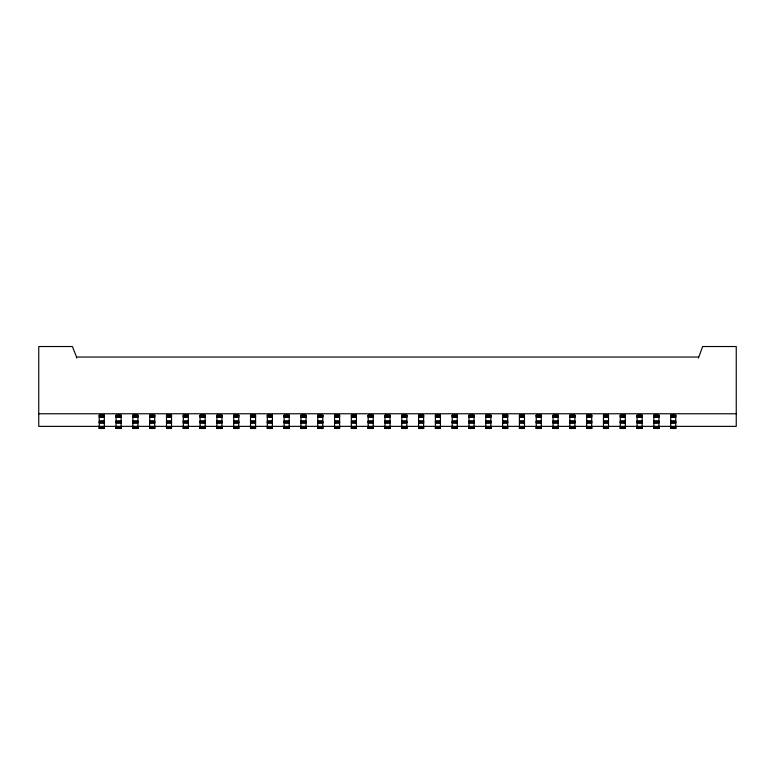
<?xml version="1.0" encoding="UTF-8"?>
<svg xmlns="http://www.w3.org/2000/svg" width="775" height="775" viewBox="0 0 775 775"><rect width="100%" height="100%" fill="white"/><g stroke="black" fill="none" stroke-linecap="round" stroke-linejoin="round"><path stroke-width="1.16" d="M698.43 358.089L702.634 346.532L736.25 346.532L736.25 426.366L620.281 426.366M154.719 426.366L38.75 426.366L38.75 346.532L72.366 346.532L76.57 357.033L698.43 357.033M38.75 413.763L736.25 413.763M99.258 415.235L104.296 415.216M116.066 415.216L121.103 415.303M132.874 415.235L137.911 415.303M149.682 415.303L154.719 415.216M166.489 415.216L171.527 415.303M183.287 415.216L188.335 415.303M200.095 415.303L205.142 415.216M216.903 415.216L221.95 415.303M233.711 415.235L238.758 415.303M250.519 415.216L255.566 415.303M267.327 415.216L272.374 415.235M284.134 415.303L289.182 415.235M300.942 415.235L305.989 415.216M317.75 415.303L322.787 415.216M334.558 415.303L339.595 415.235M351.366 415.235L356.403 415.235M368.173 415.235L373.211 415.216M384.981 415.303L390.019 415.216M401.789 415.235L406.827 415.235M418.597 415.235L423.634 415.303M435.405 415.216L440.442 415.235M452.213 415.235L457.25 415.216M469.011 415.303L474.058 415.235M485.818 415.216L490.866 415.235M502.626 415.235L507.673 415.216M519.434 415.216L524.481 415.235M536.242 415.303L541.289 415.235M553.05 415.303L558.097 415.216M569.857 415.235L574.905 415.303M586.665 415.235L591.712 415.235M603.473 415.235L608.511 415.303M620.281 415.216L625.318 415.235M637.089 415.235L642.126 415.303M653.897 415.235L658.934 415.216M670.704 415.303L675.742 415.235M99.258 415.516L104.296 415.516M116.066 415.516L121.103 415.516M132.874 415.516L137.911 415.516M149.682 415.516L154.719 415.516M166.489 415.516L171.527 415.516M183.287 415.516L188.335 415.516M200.095 415.516L205.142 415.516M216.903 415.516L221.95 415.516M233.711 415.516L238.758 415.516M250.519 415.516L255.566 415.516M267.327 415.516L272.374 415.516M284.134 415.516L289.182 415.516M300.942 415.516L305.989 415.516M317.75 415.516L322.787 415.516M334.558 415.516L339.595 415.516M351.366 415.516L356.403 415.516M368.173 415.516L373.211 415.516M384.981 415.516L390.019 415.516M401.789 415.516L406.827 415.516M418.597 415.516L423.634 415.516M435.405 415.516L440.442 415.516M452.213 415.516L457.25 415.516M469.011 415.516L474.058 415.516M485.818 415.516L490.866 415.516M502.626 415.516L507.673 415.516M519.434 415.516L524.481 415.516M536.242 415.516L541.289 415.516M553.05 415.516L558.097 415.516M569.857 415.516L574.905 415.516M586.665 415.516L591.712 415.516M603.473 415.516L608.511 415.516M620.281 415.516L625.318 415.516M637.089 415.516L642.126 415.516M653.897 415.516L658.934 415.516M670.704 415.516L675.742 415.516M99.258 415.846L104.296 415.846M116.066 415.846L121.103 415.846M132.874 415.846L137.911 415.846M149.682 415.846L154.719 415.846M166.489 415.846L171.527 415.846M183.287 415.846L188.335 415.846M200.095 415.846L205.142 415.846M216.903 415.846L221.95 415.846M233.711 415.846L238.758 415.846M250.519 415.846L255.566 415.846M267.327 415.846L272.374 415.846M284.134 415.846L289.182 415.846M300.942 415.846L305.989 415.846M317.75 415.846L322.787 415.846M334.558 415.846L339.595 415.846M351.366 415.846L356.403 415.846M368.173 415.846L373.211 415.846M384.981 415.846L390.019 415.846M401.789 415.846L406.827 415.846M418.597 415.846L423.634 415.846M435.405 415.846L440.442 415.846M452.213 415.846L457.25 415.846M469.011 415.846L474.058 415.846M485.818 415.846L490.866 415.846M502.626 415.846L507.673 415.846M519.434 415.846L524.481 415.846M536.242 415.846L541.289 415.846M553.05 415.846L558.097 415.846M569.857 415.846L574.905 415.846M586.665 415.846L591.712 415.846M603.473 415.846L608.511 415.846M620.281 415.846L625.318 415.846M637.089 415.846L642.126 415.846M653.897 415.846L658.934 415.846M670.704 415.846L675.742 415.846M99.258 416.282L104.296 416.282M116.066 416.282L121.103 416.282M132.874 416.282L137.911 416.282M149.682 416.282L154.719 416.282M166.489 416.282L171.527 416.282M183.287 416.282L188.335 416.282M200.095 416.282L205.142 416.282M216.903 416.282L221.95 416.282M233.711 416.282L238.758 416.282M250.519 416.282L255.566 416.282M267.327 416.282L272.374 416.282M284.134 416.282L289.182 416.282M300.942 416.282L305.989 416.282M317.75 416.282L322.787 416.282M334.558 416.282L339.595 416.282M351.366 416.282L356.403 416.282M368.173 416.282L373.211 416.282M384.981 416.282L390.019 416.282M401.789 416.282L406.827 416.282M418.597 416.282L423.634 416.282M435.405 416.282L440.442 416.282M452.213 416.282L457.25 416.282M469.011 416.282L474.058 416.282M485.818 416.282L490.866 416.282M502.626 416.282L507.673 416.282M519.434 416.282L524.481 416.282M536.242 416.282L541.289 416.282M553.05 416.282L558.097 416.282M569.857 416.282L574.905 416.282M586.665 416.282L591.712 416.282M603.473 416.282L608.511 416.282M620.281 416.282L625.318 416.282M637.089 416.282L642.126 416.282M653.897 416.282L658.934 416.282M670.704 416.282L675.742 416.282M99.258 416.785L104.296 416.785M116.066 416.785L121.103 416.785M132.874 416.785L137.911 416.785M149.682 416.785L154.719 416.785M166.489 416.785L171.527 416.785M183.287 416.785L188.335 416.785M200.095 416.785L205.142 416.785M216.903 416.785L221.95 416.785M233.711 416.785L238.758 416.785M250.519 416.785L255.566 416.785M267.327 416.785L272.374 416.785M284.134 416.785L289.182 416.785M300.942 416.785L305.989 416.785M317.75 416.785L322.787 416.785M334.558 416.785L339.595 416.785M351.366 416.785L356.403 416.785M368.173 416.785L373.211 416.785M384.981 416.785L390.019 416.785M401.789 416.785L406.827 416.785M418.597 416.785L423.634 416.785M435.405 416.785L440.442 416.785M452.213 416.785L457.25 416.785M469.011 416.785L474.058 416.785M485.818 416.785L490.866 416.785M502.626 416.785L507.673 416.785M519.434 416.785L524.481 416.785M536.242 416.785L541.289 416.785M553.05 416.785L558.097 416.785M569.857 416.785L574.905 416.785M586.665 416.785L591.712 416.785M603.473 416.785L608.511 416.785M620.281 416.785L625.318 416.785M637.089 416.785L642.126 416.785M653.897 416.785L658.934 416.785M670.704 416.785L675.742 416.785M99.258 417.338L104.296 417.338M116.066 417.338L121.103 417.338M132.874 417.338L137.911 417.338M149.682 417.338L154.719 417.338M166.489 417.338L171.527 417.338M183.287 417.338L188.335 417.338M200.095 417.338L205.142 417.338M216.903 417.338L221.95 417.338M233.711 417.338L238.758 417.338M250.519 417.338L255.566 417.338M267.327 417.338L272.374 417.338M284.134 417.338L289.182 417.338M300.942 417.338L305.989 417.338M317.75 417.338L322.787 417.338M334.558 417.338L339.595 417.338M351.366 417.338L356.403 417.338M368.173 417.338L373.211 417.338M384.981 417.338L390.019 417.338M401.789 417.338L406.827 417.338M418.597 417.338L423.634 417.338M435.405 417.338L440.442 417.338M452.213 417.338L457.25 417.338M469.011 417.338L474.058 417.338M485.818 417.338L490.866 417.338M502.626 417.338L507.673 417.338M519.434 417.338L524.481 417.338M536.242 417.338L541.289 417.338M553.05 417.338L558.097 417.338M569.857 417.338L574.905 417.338M586.665 417.338L591.712 417.338M603.473 417.338L608.511 417.338M620.281 417.338L625.318 417.338M637.089 417.338L642.126 417.338M653.897 417.338L658.934 417.338M670.704 417.338L675.742 417.338M99.258 420.903L104.296 420.903M116.066 420.903L121.103 420.903M132.874 420.903L137.911 420.903M149.682 420.903L154.719 420.903M166.489 420.903L171.527 420.903M183.287 420.903L188.335 420.903M200.095 420.903L205.142 420.903M216.903 420.903L221.95 420.903M233.711 420.903L238.758 420.903M250.519 420.903L255.566 420.903M267.327 420.903L272.374 420.903M284.134 420.903L289.182 420.903M300.942 420.903L305.989 420.903M317.75 420.903L322.787 420.903M334.558 420.903L339.595 420.903M351.366 420.903L356.403 420.903M368.173 420.903L373.211 420.903M384.981 420.903L390.019 420.903M401.789 420.903L406.827 420.903M418.597 420.903L423.634 420.903M435.405 420.903L440.442 420.903M452.213 420.903L457.25 420.903M469.011 420.903L474.058 420.903M485.818 420.903L490.866 420.903M502.626 420.903L507.673 420.903M519.434 420.903L524.481 420.903M536.242 420.903L541.289 420.903M553.05 420.903L558.097 420.903M569.857 420.903L574.905 420.903M586.665 420.903L591.712 420.903M603.473 420.903L608.511 420.903M620.281 420.903L625.318 420.903M637.089 420.903L642.126 420.903M653.897 420.903L658.934 420.903M670.704 420.903L675.742 420.903M99.258 421.445L104.296 421.445M116.066 421.445L121.103 421.445M132.874 421.445L137.911 421.445M149.682 421.445L154.719 421.445M166.489 421.445L171.527 421.445M183.287 421.445L188.335 421.445M200.095 421.445L205.142 421.445M216.903 421.445L221.95 421.445M233.711 421.445L238.758 421.445M250.519 421.445L255.566 421.445M267.327 421.445L272.374 421.445M284.134 421.445L289.182 421.445M300.942 421.445L305.989 421.445M317.75 421.445L322.787 421.445M334.558 421.445L339.595 421.445M351.366 421.445L356.403 421.445M368.173 421.445L373.211 421.445M384.981 421.445L390.019 421.445M401.789 421.445L406.827 421.445M418.597 421.445L423.634 421.445M435.405 421.445L440.442 421.445M452.213 421.445L457.25 421.445M469.011 421.445L474.058 421.445M485.818 421.445L490.866 421.445M502.626 421.445L507.673 421.445M519.434 421.445L524.481 421.445M536.242 421.445L541.289 421.445M553.05 421.445L558.097 421.445M569.857 421.445L574.905 421.445M586.665 421.445L591.712 421.445M603.473 421.445L608.511 421.445M620.281 421.445L625.318 421.445M637.089 421.445L642.126 421.445M653.897 421.445L658.934 421.445M670.704 421.445L675.742 421.445M99.258 421.958L104.296 421.958M116.066 421.958L121.103 421.958M132.874 421.958L137.911 421.958M149.682 421.958L154.719 421.958M166.489 421.958L171.527 421.958M183.287 421.958L188.335 421.958M200.095 421.958L205.142 421.958M216.903 421.958L221.95 421.958M233.711 421.958L238.758 421.958M250.519 421.958L255.566 421.958M267.327 421.958L272.374 421.958M284.134 421.958L289.182 421.958M300.942 421.958L305.989 421.958M317.75 421.958L322.787 421.958M334.558 421.958L339.595 421.958M351.366 421.958L356.403 421.958M368.173 421.958L373.211 421.958M384.981 421.958L390.019 421.958M401.789 421.958L406.827 421.958M418.597 421.958L423.634 421.958M435.405 421.958L440.442 421.958M452.213 421.958L457.25 421.958M469.011 421.958L474.058 421.958M485.818 421.958L490.866 421.958M502.626 421.958L507.673 421.958M519.434 421.958L524.481 421.958M536.242 421.958L541.289 421.958M553.05 421.958L558.097 421.958M569.857 421.958L574.905 421.958M586.665 421.958L591.712 421.958M603.473 421.958L608.511 421.958M620.281 421.958L625.318 421.958M637.089 421.958L642.126 421.958M653.897 421.958L658.934 421.958M670.704 421.958L675.742 421.958M99.258 422.394L104.296 422.394M116.066 422.394L121.103 422.394M132.874 422.394L137.911 422.394M149.682 422.394L154.719 422.394M166.489 422.394L171.527 422.394M183.287 422.394L188.335 422.394M200.095 422.394L205.142 422.394M216.903 422.394L221.95 422.394M233.711 422.394L238.758 422.394M250.519 422.394L255.566 422.394M267.327 422.394L272.374 422.394M284.134 422.394L289.182 422.394M300.942 422.394L305.989 422.394M317.75 422.394L322.787 422.394M334.558 422.394L339.595 422.394M351.366 422.394L356.403 422.394M368.173 422.394L373.211 422.394M384.981 422.394L390.019 422.394M401.789 422.394L406.827 422.394M418.597 422.394L423.634 422.394M435.405 422.394L440.442 422.394M452.213 422.394L457.25 422.394M469.011 422.394L474.058 422.394M485.818 422.394L490.866 422.394M502.626 422.394L507.673 422.394M519.434 422.394L524.481 422.394M536.242 422.394L541.289 422.394M553.05 422.394L558.097 422.394M569.857 422.394L574.905 422.394M586.665 422.394L591.712 422.394M603.473 422.394L608.511 422.394M620.281 422.394L625.318 422.394M637.089 422.394L642.126 422.394M653.897 422.394L658.934 422.394M670.704 422.394L675.742 422.394M99.258 422.724L104.296 422.724M116.066 422.724L121.103 422.724M132.874 422.724L137.911 422.724M149.682 422.724L154.719 422.724M166.489 422.724L171.527 422.724M183.287 422.724L188.335 422.724M200.095 422.724L205.142 422.724M216.903 422.724L221.95 422.724M233.711 422.724L238.758 422.724M250.519 422.724L255.566 422.724M267.327 422.724L272.374 422.724M284.134 422.724L289.182 422.724M300.942 422.724L305.989 422.724M317.75 422.724L322.787 422.724M334.558 422.724L339.595 422.724M351.366 422.724L356.403 422.724M368.173 422.724L373.211 422.724M384.981 422.724L390.019 422.724M401.789 422.724L406.827 422.724M418.597 422.724L423.634 422.724M435.405 422.724L440.442 422.724M452.213 422.724L457.25 422.724M469.011 422.724L474.058 422.724M485.818 422.724L490.866 422.724M502.626 422.724L507.673 422.724M519.434 422.724L524.481 422.724M536.242 422.724L541.289 422.724M553.05 422.724L558.097 422.724M569.857 422.724L574.905 422.724M586.665 422.724L591.712 422.724M603.473 422.724L608.511 422.724M620.281 422.724L625.318 422.724M637.089 422.724L642.126 422.724M653.897 422.724L658.934 422.724M670.704 422.724L675.742 422.724M99.258 423.005L104.296 422.937M116.066 422.937L121.103 423.005M132.874 423.005L137.911 422.937M149.682 423.005L154.719 423.005M166.489 423.005L171.527 422.937M183.287 422.937L188.335 423.005M200.095 422.937L205.142 423.005M216.903 423.005L221.95 422.937M233.711 423.005L238.758 423.005M250.519 422.937L255.566 423.005M267.327 423.005L272.374 422.937M284.134 422.937L289.182 423.005M300.942 422.937L305.989 423.005M317.75 423.005L322.787 423.005M334.558 423.005L339.595 422.937M351.366 422.937L356.403 423.005M368.173 422.937L373.211 423.005M384.981 423.005L390.019 422.937M401.789 423.005L406.827 422.937M418.597 422.937L423.634 423.005M435.405 423.005L440.442 423.005M452.213 422.937L457.25 423.005M469.011 423.005L474.058 422.937M485.818 422.937L490.866 423.005M502.626 422.937L507.673 423.005M519.434 422.937L524.481 423.005M536.242 422.937L541.289 423.005M553.05 423.005L558.097 422.937M569.857 423.005L574.905 423.005M586.665 422.937L591.712 423.005M603.473 423.005L608.511 423.005M620.281 422.937L625.318 423.005M637.089 423.005L642.126 423.005M653.897 423.005L658.934 423.005M670.704 423.005L675.742 423.005M155 426.366L199.805 426.366M200.095 426.366L322.787 426.366M323.32 426.366L351.172 426.366M351.366 426.366L423.634 426.366M423.828 426.366L451.68 426.366M452.213 426.366L574.905 426.366M575.195 426.366L620 426.366M99.258 426.909L104.296 426.909M116.066 426.909L121.103 426.909M132.874 426.909L137.911 426.909M149.682 426.909L154.719 426.909M166.489 426.909L171.527 426.909M183.287 426.909L188.335 426.909M200.095 426.909L205.142 426.909M216.903 426.909L221.95 426.909M233.711 426.909L238.758 426.909M250.519 426.909L255.566 426.909M267.327 426.909L272.374 426.909M284.134 426.909L289.182 426.909M300.942 426.909L305.989 426.909M317.75 426.909L322.787 426.909M334.558 426.909L339.595 426.909M351.366 426.909L356.403 426.909M368.173 426.909L373.211 426.909M384.981 426.909L390.019 426.909M401.789 426.909L406.827 426.909M418.597 426.909L423.634 426.909M435.405 426.909L440.442 426.909M452.213 426.909L457.25 426.909M469.011 426.909L474.058 426.909M485.818 426.909L490.866 426.909M502.626 426.909L507.673 426.909M519.434 426.909L524.481 426.909M536.242 426.909L541.289 426.909M553.05 426.909L558.097 426.909M569.857 426.909L574.905 426.909M586.665 426.909L591.712 426.909M603.473 426.909L608.511 426.909M620.281 426.909L625.318 426.909M637.089 426.909L642.126 426.909M653.897 426.909L658.934 426.909M670.704 426.909L675.742 426.909M99.258 427.412L104.296 427.412M116.066 427.412L121.103 427.412M132.874 427.412L137.911 427.412M149.682 427.412L154.719 427.412M166.489 427.412L171.527 427.412M183.287 427.412L188.335 427.412M200.095 427.412L205.142 427.412M216.903 427.412L221.95 427.412M233.711 427.412L238.758 427.412M250.519 427.412L255.566 427.412M267.327 427.412L272.374 427.412M284.134 427.412L289.182 427.412M300.942 427.412L305.989 427.412M317.75 427.412L322.787 427.412M334.558 427.412L339.595 427.412M351.366 427.412L356.403 427.412M368.173 427.412L373.211 427.412M384.981 427.412L390.019 427.412M401.789 427.412L406.827 427.412M418.597 427.412L423.634 427.412M435.405 427.412L440.442 427.412M452.213 427.412L457.25 427.412M469.011 427.412L474.058 427.412M485.818 427.412L490.866 427.412M502.626 427.412L507.673 427.412M519.434 427.412L524.481 427.412M536.242 427.412L541.289 427.412M553.05 427.412L558.097 427.412M569.857 427.412L574.905 427.412M586.665 427.412L591.712 427.412M603.473 427.412L608.511 427.412M620.281 427.412L625.318 427.412M637.089 427.412L642.126 427.412M653.897 427.412L658.934 427.412M670.704 427.412L675.742 427.412M99.258 427.848L104.296 427.848M116.066 427.848L121.103 427.848M132.874 427.848L137.911 427.848M149.682 427.848L154.719 427.848M166.489 427.848L171.527 427.848M183.287 427.848L188.335 427.848M200.095 427.848L205.142 427.848M216.903 427.848L221.95 427.848M233.711 427.848L238.758 427.848M250.519 427.848L255.566 427.848M267.327 427.848L272.374 427.848M284.134 427.848L289.182 427.848M300.942 427.848L305.989 427.848M317.75 427.848L322.787 427.848M334.558 427.848L339.595 427.848M351.366 427.848L356.403 427.848M368.173 427.848L373.211 427.848M384.981 427.848L390.019 427.848M401.789 427.848L406.827 427.848M418.597 427.848L423.634 427.848M435.405 427.848L440.442 427.848M452.213 427.848L457.25 427.848M469.011 427.848L474.058 427.848M485.818 427.848L490.866 427.848M502.626 427.848L507.673 427.848M519.434 427.848L524.481 427.848M536.242 427.848L541.289 427.848M553.05 427.848L558.097 427.848M569.857 427.848L574.905 427.848M586.665 427.848L591.712 427.848M603.473 427.848L608.511 427.848M620.281 427.848L625.318 427.848M637.089 427.848L642.126 427.848M653.897 427.848L658.934 427.848M670.704 427.848L675.742 427.848M99.258 428.188L104.296 428.197M116.066 428.197L121.103 428.188M132.874 428.197L137.911 428.197M149.682 428.188L154.719 428.197M166.489 428.197L171.527 428.188M183.287 428.197L188.335 428.197M200.095 428.188L205.142 428.197M216.903 428.188L221.95 428.197M233.711 428.197L238.758 428.188M250.519 428.197L255.566 428.188M267.327 428.197L272.374 428.188M284.134 428.197L289.182 428.197M300.942 428.197L305.989 428.188M317.75 428.197L322.787 428.197M334.558 428.197L339.595 428.188M351.366 428.197L356.403 428.188M368.173 428.188L373.211 428.197M384.981 428.188L390.019 428.197M401.789 428.188L406.827 428.197M418.597 428.197L423.634 428.188M435.405 428.197L440.442 428.197M452.213 428.197L457.25 428.188M469.011 428.197L474.058 428.188M485.818 428.188L490.866 428.197M502.626 428.188L507.673 428.197M519.434 428.197L524.481 428.188M536.242 428.197L541.289 428.197M553.05 428.197L558.097 428.197M569.857 428.197L574.905 428.197M586.665 428.197L591.712 428.197M603.473 428.197L608.511 428.188M620.281 428.197L625.318 428.188M637.089 428.197L642.126 428.197M653.897 428.197L658.934 428.197M670.704 428.188L675.742 428.197M99.258 428.401L104.296 428.401L104.296 415.061L99.258 415.158L99.258 428.468L104.296 428.468M116.066 428.401L121.103 428.401L121.103 415.061L116.066 415.158L116.066 428.468L121.103 428.468M132.874 428.401L137.911 428.401L137.911 415.061L132.874 415.061L132.874 428.468L137.911 428.468M149.682 428.401L154.719 428.401L154.719 415.061L149.682 415.158L149.682 428.468L154.719 428.468M166.489 428.401L171.527 428.401L171.527 415.061L166.489 415.061L166.489 428.468L171.527 428.468M183.287 428.401L188.335 428.401L188.335 415.061L183.287 415.061L183.287 428.468L188.335 428.468M200.095 428.401L205.142 428.401L205.142 415.061L200.095 415.061L200.095 428.468L205.142 428.468M216.903 428.401L221.95 428.401L221.95 415.061L216.903 415.158L216.903 428.468L221.95 428.468M233.711 428.401L238.758 428.401L238.758 415.061L233.711 415.158L233.711 428.468L238.758 428.468M250.519 428.401L255.566 428.401L255.566 415.061L250.519 415.061L250.519 428.468L255.566 428.468M267.327 428.401L272.374 428.401L272.374 415.061L267.327 415.158L267.327 428.468L272.374 428.468M284.134 428.401L289.182 428.401L289.182 415.061L284.134 415.158L284.134 428.468L289.182 428.468M300.942 428.401L305.989 428.401L305.989 415.061L300.942 415.061L300.942 428.468L305.989 428.468M317.75 428.401L322.787 428.401L322.787 415.061L317.75 415.061L317.75 428.468L322.787 428.468M334.558 428.401L339.595 428.401L339.595 415.061L334.558 415.158L334.558 428.468L339.595 428.468M351.366 428.401L356.403 428.401L356.403 415.061L351.366 415.061L351.366 428.468L356.403 428.468M368.173 428.401L373.211 428.401L373.211 415.061L368.173 415.158L368.173 428.468L373.211 428.468M384.981 428.401L390.019 428.401L390.019 415.061L384.981 415.158L384.981 428.468L390.019 428.468M401.789 428.401L406.827 428.401L406.827 415.061L401.789 415.158L401.789 428.468L406.827 428.468M418.597 428.401L423.634 428.401L423.634 415.061L418.597 415.158L418.597 428.468L423.634 428.468M435.405 428.401L440.442 428.401L440.442 415.061L435.405 415.158L435.405 428.468L440.442 428.468M452.213 428.401L457.25 428.401L457.25 415.061L452.213 415.158L452.213 428.468L457.25 428.468M469.011 428.401L474.058 428.401L474.058 415.061L469.011 415.061L469.011 428.468L474.058 428.468M485.818 428.401L490.866 428.401L490.866 415.061L485.818 415.158L485.818 428.468L490.866 428.468M502.626 428.401L507.673 428.401L507.673 415.061L502.626 415.158L502.626 428.468L507.673 428.468M519.434 428.401L524.481 428.401L524.481 415.061L519.434 415.061L519.434 428.468L524.481 428.468M536.242 428.401L541.289 428.401L541.289 415.061L536.242 415.061L536.242 428.468L541.289 428.468M553.05 428.401L558.097 428.401L558.097 415.061L553.05 415.158L553.05 428.468L558.097 428.468M569.857 428.401L574.905 428.401L574.905 415.061L569.857 415.158L569.857 428.468L574.905 428.468M586.665 428.401L591.712 428.401L591.712 415.061L586.665 415.158L586.665 428.468L591.712 428.468M603.473 428.401L608.511 428.401L608.511 415.061L603.473 415.158L603.473 428.468L608.511 428.468M620.281 428.401L625.318 428.401L625.318 415.061L620.281 415.158L620.281 428.468L625.318 428.468M637.089 428.401L642.126 428.401L642.126 415.061L637.089 415.158L637.089 428.468L642.126 428.468M653.897 428.401L658.934 428.401L658.934 415.061L653.897 415.061L653.897 428.468L658.934 428.468M670.704 428.401L675.742 428.401L675.742 415.061L670.704 415.061L670.704 428.468L675.742 428.468M76.57 357.033L76.57 358.089"/></g></svg>
